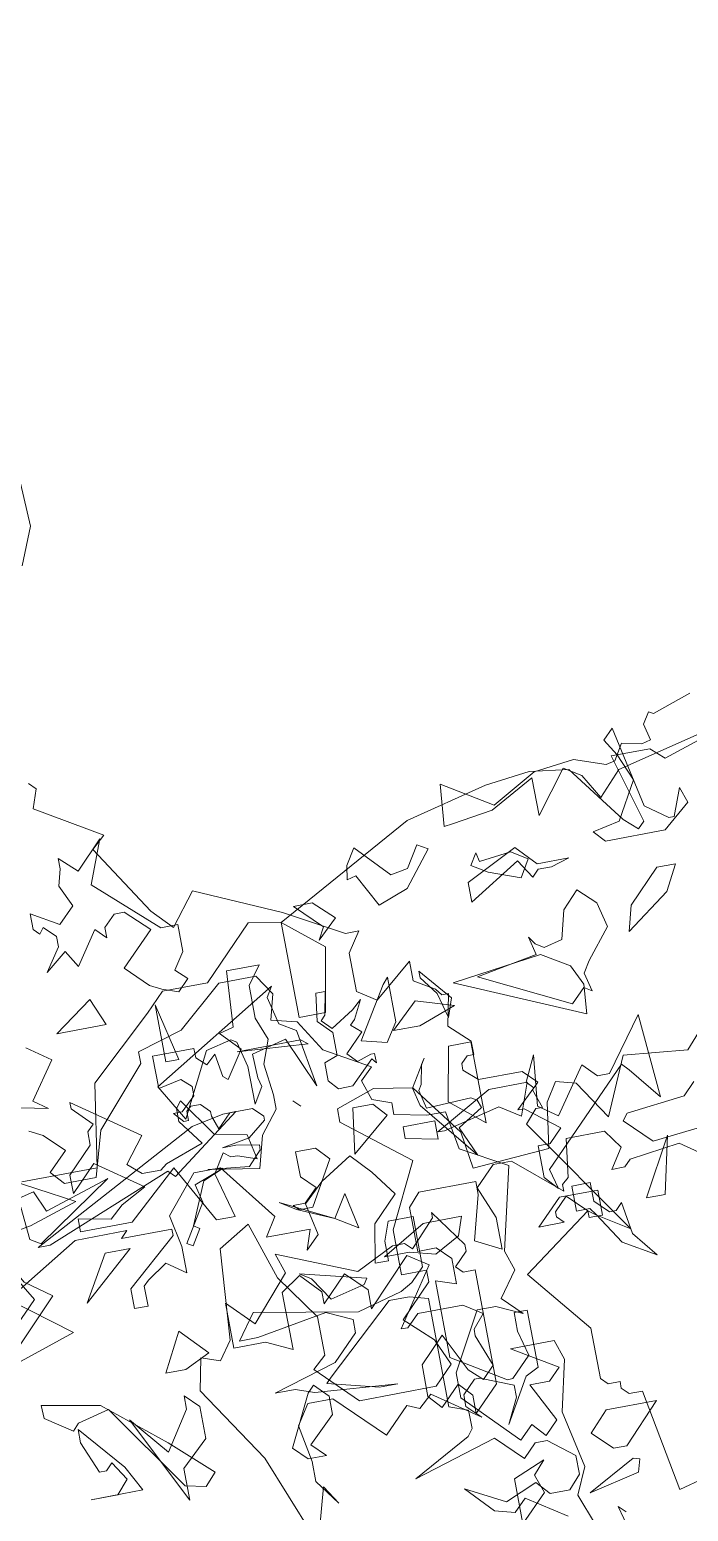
# Model space of a CAD drawing. Header units: millimetres. Extents: x 1418 to 1811, y 1796 to 1956.
# Drawn here: x 1482.043 to 1482.619, y 1858.994 to 1860.289 of the extents above; entities that cross this region are included whole.
import ezdxf

# ---------------------------------------------------------------- set-up
doc = ezdxf.new("R2010")
doc.units = ezdxf.units.MM
doc.layers.add('ARBRE', color=251, linetype='Continuous', lineweight=13)
doc.layers.add('VEGETAIS', color=3, linetype='Continuous')

# ---------------------------------------------------------------- blocks, each defined once
blk = doc.blocks.new('WMF26', base_point=(0, 0.0008))
at = {"color": 85}
for points in [[(13.1582, -5.9476), (13.2233, -7.4181), (13.0199, -7.9055)], [(11.165, -10.8381), (10.75, -10.8381), (10.6776, -11.2893), (10.3277, -11.6096), (10.2264, -11.7108), (9.9786, -11.7108), (9.7028, -11.9875), (9.5274, -11.9578), (8.756, -12.3728), (8.3048, -12.4823), (8.0578, -12.5119), (7.8462, -12.4823), (7.6066, -12.162), (7.5342, -12.097), (7.4979, -12.1332), (7.6066, -12.5119), (7.395, -12.5119), (7.3226, -12.4461), (6.6606, -12.6568)], [(3.481, -12.0245), (3.4448, -11.9875), (3.481, -11.8854), (3.1319, -11.6746), (3.2043, -11.6096), (2.9574, -11.2234), (2.8544, -11.1139), (2.7169, -11.2893), (2.2584, -11.0851), (1.9455, -10.9106), (1.873, -10.9106), (1.9455, -10.8019), (1.9455, -10.5903), (1.8434, -10.5245), (1.6326, -10.699), (1.6326, -10.5903), (1.5231, -10.5245), (1.4943, -10.4882), (1.4581, -10.4882), (1.4943, -10.3145), (1.3848, -10.2116), (1.3848, -10.1391), (1.4219, -10.1391), (1.4581, -10.1029), (1.4581, -10.0667), (1.3848, -10.0008), (1.1452, -10.0008), (1.072, -9.9284), (1.1082, -9.8921), (1.072, -9.7892), (1.1082, -9.7892), (1.1749, -9.7168), (0.7237, -9.0548), (0.8974, -9.1643), (0.9345, -9.1931), (1.3198, -8.9165), (1.0357, -8.5666), (1.0357, -8.2908), (0.9995, -8.2546), (0.9345, -8.2546), (0.9345, -8.2183), (0.8974, -8.1813), (0.825, -8.1813), (0.7237, -7.6214), (0.5846, -7.6577)]]:
    blk.add_lwpolyline(points, dxfattribs=at)
at = {"color": 63}
for points in [[(9.9745, -8.6769), (10.1498, -9.1281), (10.4257, -9.5496), (10.3894, -9.7242), (10.2882, -9.688), (10.2157, -9.7892), (10.1787, -10.284), (10.0041, -10.387), (9.902, -10.0733), (9.7283, -9.8255), (9.7283, -9.6155), (9.8008, -9.5496), (9.5892, -9.3381), (9.1668, -9.3381), (9.0655, -9.4401), (9.1306, -9.5859), (9.2771, -9.7242), (9.1018, -9.8996), (9.1018, -9.9646), (9.2401, -9.9646), (9.2401, -10.2116), (9.0655, -10.5607), (9.4146, -10.8381), (9.4146, -10.9106), (9.203, -10.983), (8.9931, -10.9468), (8.7823, -10.6628), (8.7519, -10.4594), (8.3303, -10.4882), (8.2941, -10.736), (8.2282, -10.8381), (8.1195, -10.8085), (7.9812, -10.5977), (7.8429, -10.9106), (7.4938, -10.8744), (7.2098, -11.1872)], [(3.826, -10.1754), (3.7535, -10.1391), (3.6514, -10.037), (3.7535, -9.9358), (3.6885, -9.8625), (3.5139, -9.8625), (3.4415, -10.1103), (3.164, -10.4232), (3.164, -10.4882), (2.9162, -10.5607), (2.6692, -10.7723), (2.465, -10.7723), (2.3926, -10.6628), (2.4288, -10.5245), (2.2913, -10.4882), (2.1818, -10.3145), (1.9414, -10.1754), (2.0072, -10.1103), (1.971, -10.0008), (1.8689, -9.9646), (1.8689, -9.8996), (1.6944, -9.8625), (1.5931, -9.8625), (1.5561, -9.6517), (1.3091, -9.5134), (1.4178, -9.0622), (1.3815, -8.9527), (1.4836, -8.8144), (1.3815, -8.7132), (1.5198, -8.7782), (1.6219, -8.7782), (1.7965, -8.4653), (1.7965, -8.327), (1.5198, -8.043), (1.4466, -8.1154), (1.3815, -8.043), (1.3091, -8.1154), (1.4178, -8.327), (1.3091, -8.327), (1.2432, -8.3929), (1.4836, -8.5378), (1.2432, -8.5378), (1.207, -8.4291), (1.2728, -8.1525), (1.207, -7.8396), (1.2728, -7.6939), (1.207, -7.5193)], [(0.9962, -7.3152), (1.0687, -7.5918), (1.0324, -7.5556)], [(1.3453, -7.5918), (1.5561, -7.7301), (1.6219, -7.6643), (1.7306, -7.6939), (1.8689, -7.8396), (1.6582, -7.7301), (1.4836, -7.8034), (1.4178, -7.7301), (1.3091, -7.7301), (1.2432, -7.8034), (1.2432, -7.9055), (1.3815, -8.0142), (1.4466, -8.0142), (1.5198, -7.9417), (1.6582, -8.0792), (2.1167, -7.9417), (1.7965, -8.1154), (1.7677, -8.1525), (1.7677, -8.2546), (1.8689, -8.2908), (1.8689, -8.8869), (1.971, -8.9165), (2.0805, -8.9165), (2.465, -8.5666), (2.4955, -8.5378), (2.2188, -8.4653), (2.1167, -8.4653), (2.5679, -8.5016), (2.6692, -8.5378), (2.7787, -8.5378), (2.4288, -8.6407), (2.2913, -8.7782), (2.2913, -8.8506), (2.4288, -8.9165), (2.8149, -8.8506), (2.9162, -8.8506), (2.8149, -8.989), (2.2551, -8.8869), (2.0072, -8.9527), (1.9414, -8.989), (1.8689, -9.0622), (1.8689, -9.3381), (2.0072, -9.3381), (2.0443, -9.2368), (2.0443, -9.1281), (2.1167, -9.1281), (2.0805, -9.3381), (1.9414, -9.4772), (2.0443, -9.6155), (2.1456, -9.7242), (2.3201, -9.6155), (2.4288, -9.5134), (2.3926, -9.3381), (2.465, -9.2656), (2.4288, -9.3751), (2.6692, -9.3751), (2.6041, -9.4772), (2.8437, -9.7892), (2.9903, -9.7892), (3.164, -9.5859), (3.1278, -9.4113), (3.1278, -9.2656), (3.2299, -9.3381), (3.3385, -9.2656), (3.3674, -9.2368), (3.3674, -9.1281), (3.4415, -9.1281), (3.4415, -9.2368), (3.164, -9.4772), (3.164, -9.5134), (3.4415, -9.5134), (3.4044, -9.5496), (3.6885, -9.5496), (4.1026, -9.3018), (3.7897, -9.0622), (4.2409, -8.9165)], [(7.4938, -10.699), (7.5597, -10.634), (7.8791, -10.5977), (7.9088, -10.5607), (7.7696, -10.4232), (7.4205, -10.4594)], [(7.3843, -10.2116), (7.6321, -10.387), (7.9088, -10.3507), (7.945, -10.3145), (8.0175, -10.3145), (7.945, -10.4232), (8.0175, -10.5245), (8.2282, -10.5245), (8.2579, -10.3145), (8.2941, -10.284), (8.2941, -10.2478), (8.5419, -10.4594), (8.6432, -10.4594), (8.7519, -10.3507), (8.6794, -10.1754), (8.6794, -10.0008), (8.8185, -10.0733), (8.7519, -10.3145), (8.7519, -10.387), (9.0655, -10.387), (9.1306, -10.3145), (9.1306, -10.0733), (9.0293, -10.0733), (8.956, -10.0008), (8.956, -9.8625), (9.0655, -9.8996), (9.0655, -9.4772), (8.7823, -9.3018), (8.7519, -9.3018), (8.6432, -9.4113), (8.6794, -9.5496), (8.6794, -9.6517), (8.6069, -9.6517), (8.6069, -9.3381), (8.6794, -9.3018), (8.8185, -9.0622), (8.7519, -9.2006), (8.7519, -9.2656), (8.9272, -9.3381), (8.956, -9.3381), (9.0293, -9.2656), (9.0293, -9.2006), (8.956, -9.1281), (9.203, -9.3018), (9.2771, -9.2368), (9.3422, -9.2656), (9.4805, -9.1281), (9.7283, -9.3751), (9.8658, -9.3751), (9.9382, -9.2656), (9.902, -9.0622), (9.902, -8.9527), (9.8008, -8.8144), (9.8658, -8.9165), (9.9745, -8.5378)], [(0.9271, -7.754), (1.2037, -7.6931), (0.9411, -7.8347), (0.9056, -7.8248), (0.9271, -7.754), (0.9271, -7.754)], [(3.3493, -8.1352), (3.681, -8.6177), (3.8548, -8.5748), (3.8893, -8.537), (4.0318, -8.6341), (4.0342, -8.7066), (3.7189, -8.6465), (3.3962, -8.3814), (3.1764, -8.178), (3.2389, -8.1105), (3.3493, -8.1352), (3.3493, -8.1352)], [(2.9541, -10.037), (2.7787, -10.0733), (2.7062, -10.0733), (3.0916, -9.7892), (3.1278, -9.8255), (3.826, -9.5496), (3.8926, -9.5496), (2.9541, -10.037), (2.9541, -10.037)], [(1.8327, -9.8255), (1.6582, -9.8255), (1.6582, -9.7242), (1.8327, -9.7604), (1.8327, -9.8255), (1.8327, -9.8255)], [(2.3563, -10.037), (2.3926, -10.0733), (2.3563, -10.037), (2.3563, -10.037)]]:
    blk.add_lwpolyline(points, dxfattribs=at)
at = {"color": 106}
for points in [[(1.1386, -8.0092), (1.0357, -8.1179), (0.7599, -8.1179), (0.9633, -7.9071), (1.0357, -7.9071), (1.1386, -8.0092), (1.1386, -8.0092)], [(8.6687, -8.8399), (8.7337, -8.7675), (8.6975, -8.6654), (8.8441, -8.5197), (8.8441, -8.7675), (8.6687, -8.8399), (8.6687, -8.8399)], [(10.6554, -9.2549), (10.517, -9.4665), (10.517, -9.5389), (10.4438, -9.4665), (10.4438, -9.2911), (10.5903, -9.1528), (10.5903, -8.9783), (10.8299, -9.4665), (10.6554, -9.2549), (10.6554, -9.2549)], [(2.0624, -9.1528), (1.822, -9.2911), (1.6112, -9.2911), (1.6475, -9.1899), (1.7858, -9.1166), (1.9233, -9.1528), (2.0624, -9.1528), (2.0624, -9.1528)], [(9.9926, -9.1528), (9.8551, -9.4294), (9.8189, -9.4665), (9.7464, -9.3932), (9.7464, -9.2911), (9.8913, -9.1528), (9.8189, -9.0804), (9.9201, -9.0804), (9.9926, -9.1528), (9.9926, -9.1528)], [(10.9682, -9.0804), (10.9024, -9.1528), (10.9682, -9.2549), (11.0044, -9.2187), (11.0415, -9.2187), (11.1139, -9.3932), (11.1139, -9.4665), (10.9024, -9.2187), (10.8299, -9.0804), (11.1139, -9.0804), (10.9682, -9.0804), (10.9682, -9.0804)], [(0.9345, -9.1931), (1.0357, -9.2944), (1.1082, -9.222), (1.1082, -9.1931), (1.072, -9.1569), (1.2111, -9.1569), (1.072, -9.2944), (0.8612, -9.2944), (0.8612, -9.1569), (0.9345, -9.1569), (0.9345, -9.1931), (0.9345, -9.1931)], [(9.0474, -9.3273), (9.1561, -9.2187), (9.2211, -9.2911), (9.2211, -9.4665), (9.0836, -9.604), (8.9816, -9.3932), (8.9091, -9.3273), (8.8441, -9.3932), (8.9091, -9.5678), (8.9091, -9.604), (8.8441, -9.6773), (8.9453, -9.7423), (9.1923, -9.7423), (9.259, -9.6773), (9.2952, -9.6773), (9.0836, -9.9901), (9.1923, -10.0626), (9.4327, -9.8148), (9.4327, -9.9177), (9.5422, -10.0263), (9.6797, -9.888), (9.6797, -9.9539), (9.7826, -10.0626), (9.8913, -9.9901), (9.8913, -9.6773), (10.0296, -9.7423), (10.2042, -9.7423), (10.2042, -9.9901), (10.0659, -9.851), (9.8551, -10.0914), (9.8913, -10.2009), (9.469, -10.0263), (9.259, -10.1284), (9.1923, -10.1284), (9.1561, -10.0914), (9.0178, -10.2371), (9.0178, -10.2659), (8.8729, -10.0626), (8.8729, -10.0263), (8.9453, -9.9539), (8.9091, -9.9177), (8.8441, -9.9177), (8.8441, -9.2911), (8.9816, -9.1528), (8.9816, -9.2549), (9.0474, -9.3273), (9.0474, -9.3273)], [(3.6333, -10.5327), (3.7749, -10.331), (3.6992, -10.2775), (4.0672, -10.3548)], [(4.0375, -9.9679), (3.6465, -9.7547), (3.9124, -9.6723), (3.984, -9.66)], [(3.7593, -10.6216), (3.6333, -10.5327), (3.6333, -10.5327)], [(11.8121, -9.6773), (11.6013, -9.9539), (11.4927, -10.0626), (11.426, -9.9901), (11.216, -10.2009), (11.3173, -10.3763), (11.426, -10.4775), (11.4927, -10.4125), (11.4927, -10.5137), (11.3535, -10.4775), (11.2523, -10.3022), (11.1139, -10.2009), (11.5289, -9.7785), (11.4927, -9.6773), (11.5651, -9.5678), (11.7034, -9.5678), (11.8121, -9.6773), (11.8121, -9.6773)], [(10.4808, -9.888), (10.3425, -9.7423), (10.4808, -9.6773), (10.5903, -9.6773), (10.4808, -9.888), (10.4808, -9.888)], [(1.6162, -9.7629), (1.6524, -9.7629), (1.3395, -9.9382), (1.1279, -9.9382), (1.1938, -9.7629), (1.3033, -9.8353), (1.6162, -9.7629), (1.6162, -9.7629)], [(2.6881, -9.7678), (2.6149, -9.846), (2.6149, -9.8724), (2.74, -9.8946), (2.8141, -9.8946), (2.6618, -9.921), (2.5622, -9.9992), (2.5622, -10.0206), (2.6149, -10.0725), (2.74, -10.0725), (2.8141, -9.9992), (2.8404, -10.0725), (2.8404, -10.0988), (2.8874, -10.1465), (2.9409, -10.1465), (2.9672, -10.1251), (2.9672, -10.0725), (2.9928, -10.0725), (3.0405, -10.1251), (2.9928, -10.1251), (2.9137, -10.1984), (2.9137, -10.2511), (2.9672, -10.298), (3.0932, -10.2725), (3.0932, -10.4512), (2.866, -10.4512), (2.866, -10.3993), (2.8141, -10.3516), (2.7614, -10.3993), (2.74, -10.2725), (2.7145, -10.2511), (2.6149, -10.3993), (2.7145, -10.5039), (2.6354, -10.5245), (2.6149, -10.8299), (2.4354, -10.8299), (2.5095, -10.7303), (2.5095, -10.5508), (2.4617, -10.4248), (2.5095, -10.298), (2.4889, -10.1251), (2.4889, -10.0461), (2.5885, -9.921), (2.6354, -9.7464), (2.9137, -9.7942), (2.6881, -9.7678), (2.6881, -9.7678)], [(8.1451, -10.0914), (8.1739, -10.1284), (8.2463, -10.1284), (8.2463, -10.2659), (8.1451, -10.2659), (8.1451, -10.1647), (8.0726, -10.0914), (8.0356, -10.0914), (7.9993, -10.1284), (7.9705, -9.9539), (7.861, -9.8148), (8.0356, -9.9177), (8.1451, -10.0914), (8.1451, -10.0914)], [(9.6377, -9.9053), (9.7217, -10.0338), (9.7835, -10.0716), (9.4286, -9.9811), (9.4476, -9.9506), (9.6377, -9.9053), (9.6377, -9.9053)], [(2.1843, -10.1441), (2.1843, -10.2437), (2.111, -10.27), (2.111, -10.3968), (2.1843, -10.4709), (2.1629, -10.6224), (2.111, -10.6224), (2.1373, -10.4965), (2.1629, -10.4709), (2.111, -10.4182), (1.9842, -10.4965), (1.9315, -10.5442), (1.9842, -10.4446), (2.0105, -10.4182), (1.9578, -10.3705), (2.0583, -10.27), (2.0105, -10.2182), (1.9315, -10.2437), (1.9109, -10.2437), (1.9109, -10.1918), (1.9315, -10.2182), (2.0583, -10.0922), (2.1373, -10.0922), (2.1843, -10.1441), (2.1843, -10.1441)], [(7.6865, -10.4413), (7.7589, -10.1284), (7.861, -10.1284), (7.6865, -10.4413), (7.6865, -10.4413)], [(10.6554, -10.3763), (10.9386, -10.1284), (10.7937, -10.3763), (10.6554, -10.3763), (10.6554, -10.3763)], [(8.3855, -10.5137), (8.3196, -10.5137), (8.2463, -10.5862), (8.4217, -10.7245), (8.4579, -10.7245), (8.3492, -10.8266), (8.3855, -10.8637), (8.3196, -11.0012), (8.3492, -10.7245), (8.2463, -10.6521), (8.0726, -10.8999), (7.9993, -10.8266), (7.9343, -10.8266), (7.7227, -11.1107), (7.6865, -10.6521), (7.8248, -10.8266), (7.861, -10.8637), (8.3492, -10.3763), (8.3196, -10.2659), (8.3855, -10.3392), (8.3855, -10.5137), (8.3855, -10.5137)], [(9.5373, -10.331), (9.7324, -10.4174), (9.8189, -10.4709), (9.5373, -10.331), (9.4607, -10.4545), (9.4204, -10.2577), (9.5373, -10.331), (9.5373, -10.331)], [(10.2964, -10.4322), (10.2651, -10.4133), (10.3186, -10.3269), (10.3499, -10.3458), (10.2239, -10.5492), (10.247, -10.6496), (10.0815, -10.7097), (10.1976, -10.6611), (10.2964, -10.4322), (10.2964, -10.4322)], [(1.6425, -10.4833), (1.4383, -10.4182), (1.6425, -10.3458), (1.7882, -10.3458), (1.6425, -10.4833), (1.6425, -10.4833)], [(9.7464, -10.4413), (9.6797, -10.4413), (9.6073, -10.5137), (9.6797, -10.5862), (9.6797, -10.7245), (9.5711, -10.7245), (9.5052, -10.6521), (9.6435, -10.4125), (9.7168, -10.4125), (9.7464, -10.4413), (9.7464, -10.4413)], [(10.3425, -10.7616), (10.6191, -10.5137), (10.9024, -10.5137), (10.9024, -10.5862), (10.7278, -10.55), (10.6554, -10.6158), (10.517, -10.6883), (10.7649, -10.8637), (10.9024, -10.7245), (10.9024, -10.8266), (10.7649, -10.9649), (10.7649, -11.0374), (10.7278, -11.0736), (10.8299, -11.1765), (10.8299, -11.2127), (10.4808, -10.9649), (10.5903, -10.8266), (10.517, -10.7616), (10.4149, -10.7616), (10.3787, -10.7904), (10.168, -10.8637), (10.27, -11.0012), (10.27, -11.0736), (10.2404, -11.1107), (10.0947, -10.8999), (9.9201, -10.8637), (9.8913, -10.7245), (9.9926, -10.7616), (10.0296, -10.7616), (10.0659, -10.7904), (10.1317, -10.6883), (10.0659, -10.4413), (10.168, -10.4413), (10.3425, -10.7616), (10.3425, -10.7616)], [(11.1798, -10.5245), (11.1963, -10.7056), (11.2465, -10.6941), (11.2654, -10.6628), (11.3206, -10.6973), (11.2119, -10.75), (11.1123, -10.7739), (11.0637, -10.6578), (10.7039, -10.7698), (11.1246, -10.4907), (11.1798, -10.5245), (11.1798, -10.5245)], [(8.9231, -11.0629), (8.9453, -10.9567), (8.9643, -10.9262), (8.9404, -10.8258), (8.6942, -10.8365), (8.6638, -10.8176), (8.6481, -10.7739), (8.7873, -10.6875), (8.7156, -10.5245), (8.9717, -10.8455), (8.9956, -10.9452), (8.9033, -11.0934), (8.9231, -11.0629), (8.9231, -11.0629)], [(9.2211, -10.8999), (9.1561, -10.8266), (9.3677, -10.6521), (9.3315, -10.8999), (9.2211, -10.8999), (9.2211, -10.8999)], [(3.3698, -10.8143), (3.3081, -10.6652), (3.5806, -10.6652), (3.3698, -10.8143), (3.3698, -10.8143)], [(8.7626, -11.1329), (8.6391, -11.1329), (8.6391, -10.6875), (8.8194, -10.8365), (8.7626, -11.1329), (8.7626, -11.1329)], [(3.0389, -10.8291), (3.1566, -10.9468), (2.9771, -11.1255), (3.1006, -11.244), (3.1566, -11.244), (3.2183, -11.1823), (3.2183, -11.1255), (3.2735, -11.1823), (3.3978, -11.002), (3.4538, -11.095), (3.5707, -11.002), (3.4843, -11.1255), (3.4843, -11.1823), (3.546, -11.244), (3.5707, -11.2127), (3.602, -11.244), (3.602, -11.3297), (3.4538, -11.244), (3.3665, -11.3297), (3.4225, -11.4474), (3.3978, -11.5396), (3.3978, -11.5964), (3.3048, -11.5091), (3.1566, -11.6582), (3.2488, -11.4227), (2.9211, -11.1255), (2.8281, -11.1255), (2.8281, -10.9773), (2.8898, -10.8851), (2.8281, -10.8291), (2.8898, -10.7673), (2.9771, -10.7986), (3.0389, -10.8291), (3.0389, -10.8291)], [(7.0995, -12.5457), (7.5803, -12.4321), (7.7029, -12.302), (7.782, -12.437), (7.875, -12.4946), (8.0496, -12.2682), (8.0504, -12.4749), (8.2941, -12.3423), (8.5189, -12.3102), (8.5658, -12.3045), (8.5452, -12.5325), (8.2784, -12.367), (8.0314, -12.5053), (7.81, -12.5309), (7.642, -12.4708), (7.5926, -12.4823), (7.5391, -12.5687), (7.4329, -12.5457), (7.3827, -12.558), (7.4033, -12.6478), (7.3654, -12.7095), (7.3407, -12.6947), (7.1258, -12.7663)], [(9.641, -11.4219), (9.5546, -11.3683), (9.5019, -11.053), (9.6204, -11.3321), (9.8106, -11.2868), (9.8065, -11.1559), (9.7942, -11.1049), (9.8477, -11.0184), (9.8493, -11.2251), (9.8823, -11.3651), (9.9127, -11.384), (10.0527, -11.3511), (10.2314, -11.0077), (10.3474, -11.2078), (9.6427, -11.6285), (9.6764, -11.5725), (9.641, -11.4219), (9.641, -11.4219)], [(7.9952, -11.1658), (7.9804, -11.3272), (8.0331, -11.4367), (8.1813, -11.5281), (8.6736, -11.4647), (7.9952, -11.1658), (7.9952, -11.1658)], [(9.0474, -11.5248), (9.0178, -11.561), (9.0178, -11.3148), (9.0836, -11.2127), (9.2211, -11.249), (9.0474, -11.5248), (9.0474, -11.5248)], [(8.5378, -11.4713), (8.2035, -11.5314), (8.2274, -11.6326), (8.1986, -11.5906), (8.1541, -11.5618), (8.0529, -11.5865), (8.0133, -11.7413), (7.9244, -11.8343), (7.8306, -11.7454), (7.7976, -11.6088), (7.9285, -11.4474), (7.9672, -11.3848), (7.9434, -11.2835), (7.9837, -11.3082), (8.0611, -11.2333), (8.5378, -11.4713), (8.5378, -11.4713)], [(8.8441, -11.5248), (8.8441, -11.561), (8.6975, -11.3873), (8.7337, -11.2852), (8.77, -11.4235), (8.8441, -11.5248), (8.8441, -11.5248)], [(9.5422, -11.3148), (9.5052, -11.2852), (9.8913, -11.3148), (9.5422, -11.3148), (9.5422, -11.3148)], [(10.2799, -11.6458), (10.2075, -11.3321), (10.2799, -11.3321), (10.2799, -11.6458), (10.2799, -11.6458)], [(9.3817, -11.4342), (9.5274, -11.4342), (9.5274, -11.9578), (9.3166, -11.7841), (9.3817, -11.4342), (9.3817, -11.4342)], [(7.4757, -11.8747), (7.3736, -11.8747), (7.4469, -11.7364), (7.6865, -11.561), (7.6503, -11.7001), (7.4757, -11.8747), (7.4757, -11.8747)], [(9.4451, -12.0303), (9.343, -12.0303), (9.2343, -11.9274), (9.343, -11.8261), (9.3068, -11.8912), (9.4451, -12.0303), (9.4451, -12.0303)], [(8.2101, -12.1225), (8.1088, -12.013), (7.9343, -12.013), (8.0356, -11.9834), (8.1088, -11.9834), (8.1451, -11.9471), (8.2101, -12.0492), (8.4942, -11.8747), (8.4942, -11.9834), (8.2101, -12.1225), (8.2101, -12.1225)], [(8.2076, -11.9554), (8.3764, -12.0171), (8.4629, -12.0706), (8.4242, -12.1324), (8.4126, -12.0822), (8.2373, -12.1027), (8.1508, -12.0492), (8.2076, -11.9554), (8.2076, -11.9554)], [(8.8243, -12.0114), (8.9898, -11.9513), (9.0845, -12.1299), (9.1339, -12.1184), (9.1207, -12.195), (9.0672, -12.2814), (8.8976, -12.1003), (8.8013, -12.1176), (8.728, -12.2345), (8.6728, -12.2007), (8.8243, -12.0114), (8.8243, -12.0114)], [(7.7779, -12.1274), (7.6297, -12.1579), (7.5119, -12.3621), (7.5737, -12.5111), (7.6297, -12.6033), (7.5737, -12.6593), (7.4815, -12.2139), (7.3629, -12.1274), (7.3325, -12.1274), (7.2765, -12.2756), (7.246, -12.1892), (7.3942, -12.0657), (7.7219, -12.0657), (7.7779, -12.1274), (7.7779, -12.1274)]]:
    blk.add_lwpolyline(points, dxfattribs=at)
blk = doc.blocks.new('T2_02')
at = {"xscale": 0.3499999999999943, "yscale": 0.3499999999999943, "zscale": 0.3499999999999943}
blk.add_blockref('WMF26', (-2.2399, 1.997), dxfattribs=at)

msp = doc.modelspace()

# ---------------------------------------------------------------- linework, layer by layer
at = {"layer": 'VEGETAIS'}
for points in [[(1489.4134, 1863.9212), (1485.3832, 1860.7774), (1481.3427, 1862.3657), (1477.9137, 1859.3571), (1473.6925, 1864.3841), (1480.0596, 1864.3842), (1489.4134, 1863.9212)], [(1490.3859, 1859.0631), (1478.9795, 1858.259), (1481.3041, 1860.7816), (1485.2236, 1859.361), (1489.3387, 1860.9221), (1490.3859, 1859.0631)]]:
    msp.add_spline(points, degree=3, dxfattribs=at)

# ---------------------------------------------------------------- block references
at = {"layer": 'ARBRE'}
for p, xscale, yscale, zscale, rotation in [((1481.5724, 1859.8837), 0.1918409178794672, 0.1918409178794672, 0.1918409178794672, 10.65514725593884), ((1482.9472, 1858.6084), 0.4621142716754233, 0.4621142716754233, 0.4621142716754233, 190.6551472559353), ((1481.767, 1858.5385), 0.4621142716754233, 0.4621142716754233, 0.4621142716754233, 190.6551472559353)]:
    msp.add_blockref('T2_02', p, dxfattribs=dict(at, xscale=xscale, yscale=yscale, zscale=zscale, rotation=rotation))

doc.saveas('drawing.dxf')
